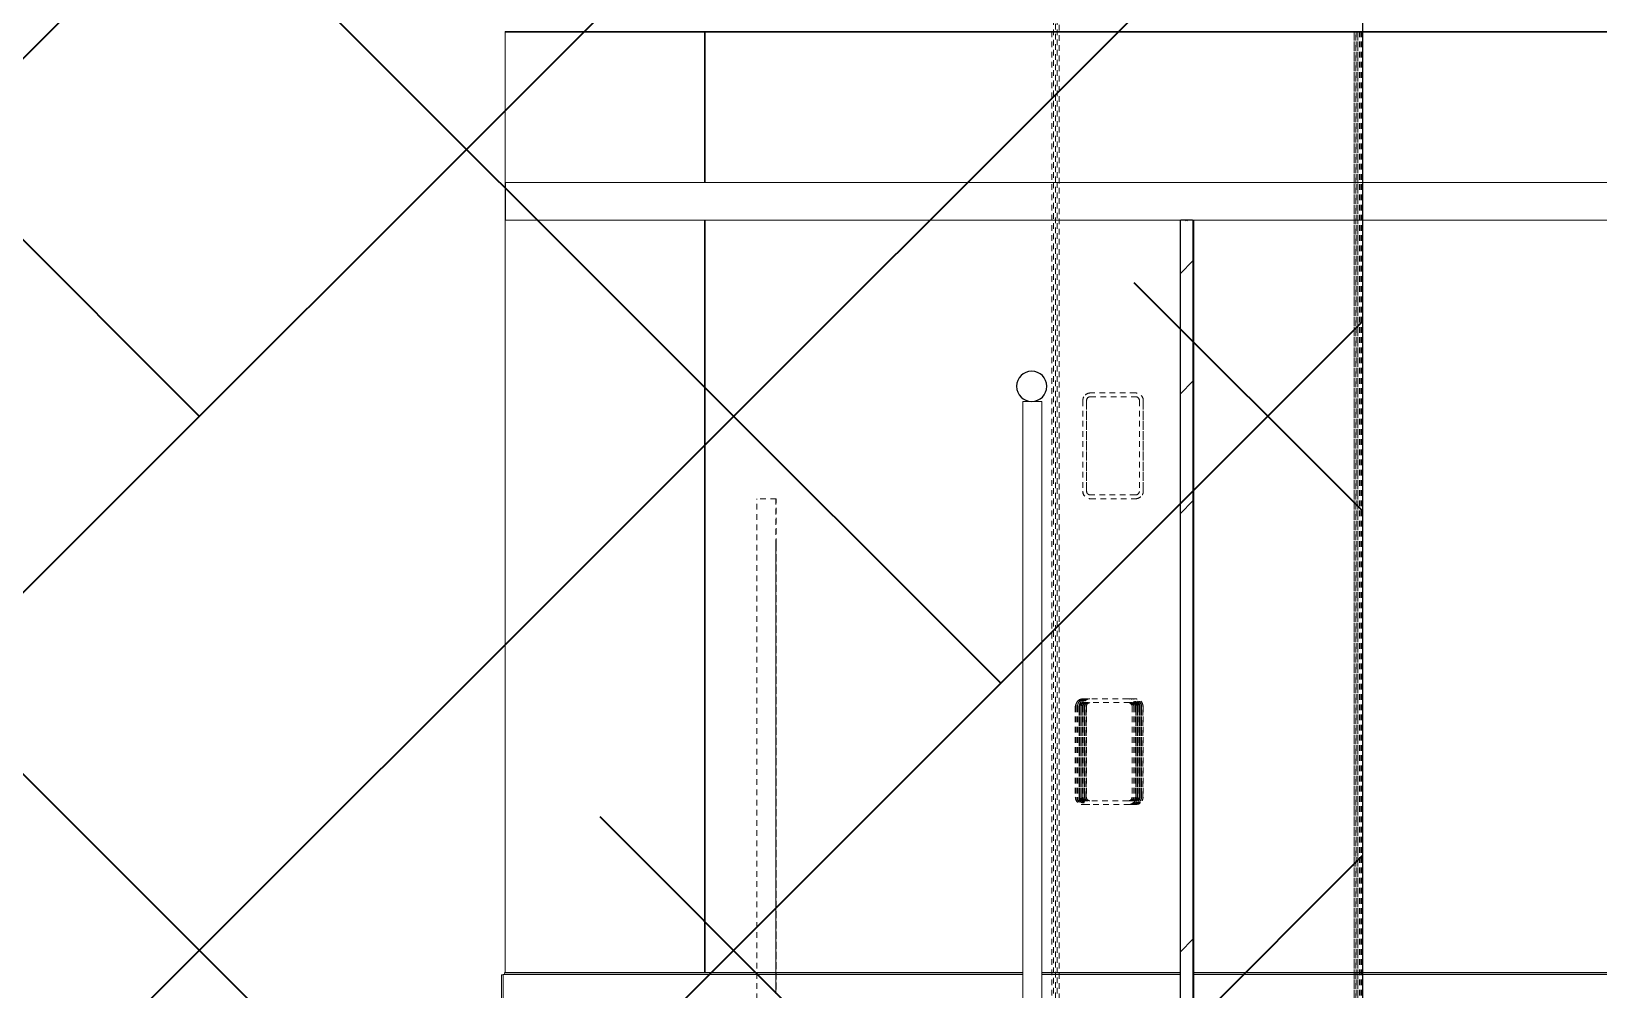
# Model space of a CAD drawing. Header units: millimetres. Extents: x 50357 to 985146, y 723188 to 1803594.
# Drawn here: x 881540 to 883615, y 745239 to 746508 of the extents above; entities that cross this region are included whole.
import ezdxf

# ---------------------------------------------------------------- set-up
doc = ezdxf.new("R2010")
doc.units = ezdxf.units.MM
doc.header["$LTSCALE"] = 3
doc.header["$MEASUREMENT"] = 0
doc.linetypes.add('Member Hidden', pattern=[4.5, 2.5, -2])
doc.layers.add('00-TITLEBOX', color=7, linetype='Continuous')
for name, color, linetype, lineweight, true_color in [('A-FLOR-HRAL', 7, 'Continuous', 13, 0x6e6e6e), ('A-WALL-HDLN', 7, 'Member Hidden', 13, 0x6e6e6e), ('S-BEAM', 7, 'Continuous', 13, 0x6e6e6e), ('S-BEAM-HDLN', 7, 'Member Hidden', 13, 0x6e6e6e)]:
    doc.layers.add(name, color=color, linetype=linetype, lineweight=lineweight, true_color=true_color)
doc.layers.add('Hatch (HOR not under LTC submission)', color=252, linetype='Continuous', lineweight=35)

# ---------------------------------------------------------------- blocks, each defined once
blk = doc.blocks.new('Railing - 25mm-5199937-SEC D_1')
at = {"layer": 'A-FLOR-HRAL'}
for p, q in [((-666279.8, 21000), (-666279.8, 21828.8)), ((-666268.1, 21828.8), (-666279.8, 21828.8)), ((-666254.8, 21828.8), (-666266.5, 21828.8)), ((-666254.8, 21828.8), (-666254.8, 21828.8)), ((-666254.8, 21000), (-666254.8, 21828.8))]:
    blk.add_line(p, q, dxfattribs=at)
blk = doc.blocks.new('Railing - Railing-3272098-SEC D_1')
at = {"layer": 'A-FLOR-HRAL'}
for p, q in [((-666266.5, 21868.8), (-666268.1, 21868.8)), ((-666268.1, 21828.8), (-666266.5, 21828.8))]:
    blk.add_line(p, q, dxfattribs=at)
at = {"layer": 'A-FLOR-HRAL', "lineweight": 25}
for start, end in [(0, 180), (180, 360)]:
    blk.add_arc((-666268.1, 21848.8), 20, start, end, dxfattribs=at)
blk.add_blockref('Railing - 25mm-5199937-SEC D_1', (0, 0))
blk = doc.blocks.new('Top Rail Type - Top Rail_Internal_-3272144-SEC D_1')
at = {"layer": 'A-FLOR-HRAL'}
for p, q in [((-666266.5, 21868.8), (-666268.1, 21868.8)), ((-666268.1, 21828.8), (-666266.5, 21828.8))]:
    blk.add_line(p, q, dxfattribs=at)
for start, end in [(0, 180), (180, 360)]:
    blk.add_arc((-666268.1, 21848.8), 20, start, end, dxfattribs=at)
blk = doc.blocks.new('Railing - Sabco_Joint-3422319-SEC D_1')
at = {"layer": 'A-FLOR-HRAL'}
for p, q in [((-666053.5, 22067.8), (-666054.5, 22068.8)), ((-666053.5, 20950), (-666053.5, 22067.8))]:
    blk.add_line(p, q, dxfattribs=at)
blk = doc.blocks.new('Railing - Sabco_Joint-V23-SEC D_1')
at = {"layer": 'A-FLOR-HRAL'}
for p, q in [((-666064.6, 22068.8), (-666070.7, 22068.8)), ((-666055.1, 22068.8), (-666061.4, 22068.8)), ((-666054.1, 20950), (-666054.1, 22067.8)), ((-666054.1, 20821.7), (-666054.1, 20850)), ((-666054.1, 20813.1), (-666054.1, 20817.6))]:
    blk.add_line(p, q, dxfattribs=at)
blk = doc.blocks.new('Railing - Railing-4296686-SEC D_1')
at = {"layer": 'A-FLOR-HRAL'}
h = blk.add_hatch(dxfattribs=at)
h.set_pattern_fill('FP_3', color=256, style=0, pattern_type=2)
h.set_pattern_definition([(45, (-609724, 13871), (-449.013, 449.013), []), (45, (-609565.26, 13871), (0, 898.0256), []), (45, (-609882.76, 13871), (0, 898.0256), [])])
h.paths.add_polyline_path([(-666048, 20813.7), (-666050.3, 20814), (-666053.2, 20811.1)], flags=0)
h.paths.add_polyline_path([(-666026.2, 20819.8), (-666031.8, 20818.3), (-666025.2, 20818.3)], flags=0)
h.paths.add_polyline_path([(-666044.6, 20819.8), (-666041.5, 20817.3), (-666039.1, 20818.3), (-666035, 20818.3), (-666026.2, 20819.8)], flags=0)
h.paths.add_polyline_path([(-666048.2, 20815.9), (-666048, 20813.7), (-666043.3, 20817.3), (-666044.6, 20819.8)], flags=0)
h.paths.add_polyline_path([(-666054.3, 22067.8), (-666055.3, 22068.8), (-666061.6, 22068.8)], flags=0)
h.paths.add_polyline_path([(-666078.2, 20813.7), (-666073, 20811.1), (-666075.9, 20814)], flags=0)
h.paths.add_polyline_path([(-666095.6, 20700), (-666093.6, 20702), (-666076.5, 20702), (-666076.5, 20700), (-666049.6, 20700), (-666049.6, 20702), (-666032.6, 20702), (-666030.6, 20700), (-666025.6, 20700), (-666025.6, 20807.5), (-666034.4, 20809.4), (-666035.9, 20808.4), (-666054.3, 20808.4), (-666054.3, 20817.6), (-666048.2, 20815.9), (-666044.6, 20820), (-666045.1, 20822.5), (-666052.9, 20822.7), (-666054.3, 20821.6), (-666054.3, 22067.8), (-666070.8, 22068.8), (-666071.8, 22067.8), (-666071.8, 20821.6), (-666073.3, 20822.7), (-666081, 20822.5), (-666082.8, 20817.3), (-666078.2, 20813.7), (-666078, 20815.9), (-666071.8, 20817.6), (-666071.8, 20808.4), (-666100.6, 20807.5), (-666100.6, 20700)], flags=0)
h.paths.add_polyline_path([(-666023.7, 20701), (-666023.7, 20817.3), (-666025.2, 20818.3), (-666025.2, 20701)], flags=0)
h.paths.add_polyline_path([(-666101, 20818.3), (-666094.4, 20818.3), (-666100, 20819.8)], flags=0)
h.paths.add_polyline_path([(-666102.5, 20701), (-666101, 20701), (-666101, 20818.3), (-666102.5, 20817.3), (-666102.5, 20768.7)], flags=0)
h.paths.add_polyline_path([(-666057, 20724.5), (-666069.1, 20724.5), (-666071.8, 20728.5), (-666069.1, 20727.5), (-666062.6, 20728.5), (-666057, 20727.5), (-666054.3, 20727.5)], flags=0)
h.paths.add_polyline_path([(-666085.6, 20757.5), (-666085.6, 20786), (-666086.8, 20792.4), (-666079.3, 20792.4), (-666079.3, 20778.3), (-666084.9, 20778.3), (-666084.9, 20764.3), (-666082.4, 20760.1), (-666082.4, 20757.5)], flags=0)
h.paths.add_polyline_path([(-666040.6, 20757.5), (-666043.7, 20757.5), (-666043.7, 20760.1), (-666041.3, 20764.3), (-666041.3, 20778.3), (-666046.8, 20778.3), (-666046.8, 20792.4), (-666039.2, 20792.4), (-666040.6, 20786), (-666040.6, 20768.7)], flags=0)
h.paths.add_polyline_path([(-666054.3, 20775.3), (-666054.3, 20792.4), (-666050.3, 20792.4), (-666050.3, 20778.3), (-666052.6, 20778.3)], flags=0)
h.paths.add_polyline_path([(-666071.8, 20775.3), (-666073.6, 20778.3), (-666075.8, 20778.3), (-666075.8, 20792.4), (-666071.8, 20792.4)], flags=0)
h.paths.add_polyline_path([(-666029.5, 20809.3), (-666029.5, 20811.5), (-666032.4, 20812.1), (-666033.2, 20810.1)], flags=0)
h.paths.add_polyline_path([(-666096.6, 20809.3), (-666092.9, 20810.1), (-666093.8, 20812.1), (-666096.6, 20811.5)], flags=0)
h.paths.add_polyline_path([(-666091.7, 20809.5), (-666090.5, 20809.8), (-666092.1, 20817.1), (-666093.4, 20817.5)], flags=0)
h.paths.add_polyline_path([(-666034.4, 20809.5), (-666032.7, 20817.5), (-666034.1, 20817.1), (-666035.6, 20809.8)], flags=0)
h.paths.add_polyline_path([(-666081.3, 20812.5), (-666080.6, 20813.2), (-666084.7, 20817.3), (-666081.4, 20819.8), (-666100, 20819.8), (-666087.1, 20818.3)], flags=0)
at = {"layer": 'A-FLOR-HRAL', "lineweight": 25}
for p, q in [((-666070.8, 22068.8), (-666071.8, 22067.8)), ((-666071.8, 22067.8), (-666071.8, 20821.7)), ((-666064.6, 22068.8), (-666070.8, 22068.8)), ((-666061.6, 22068.8), (-666064.6, 22068.8)), ((-666055.3, 22068.8), (-666061.6, 22068.8)), ((-666054.3, 22067.8), (-666055.3, 22068.8)), ((-666054.3, 20821.6), (-666054.3, 22067.8)), ((-666102.5, 20817.3), (-666102.5, 20701)), ((-666101, 20701), (-666101, 20818.3)), ((-666101, 20818.3), (-666094.4, 20818.3)), ((-666097.3, 20808.2), (-666100.6, 20807.5)), ((-666100.6, 20807.5), (-666100.6, 20700)), ((-666081.4, 20819.8), (-666100, 20819.8)), ((-666096.6, 20811.5), (-666097.5, 20810.1)), ((-666097.5, 20810.1), (-666096.6, 20809.3)), ((-666096.6, 20809.3), (-666097.3, 20808.2)), ((-666093.8, 20812.1), (-666096.6, 20811.5)), ((-666092.3, 20811.2), (-666093.8, 20812.1)), ((-666093.4, 20817.5), (-666092.1, 20811.5)), ((-666092.9, 20810.1), (-666092.3, 20811.2)), ((-666091.8, 20809.4), (-666092.9, 20810.1)), ((-666090.5, 20809.8), (-666092.1, 20817.1)), ((-666092.1, 20811.2), (-666091.7, 20809.5)), ((-666090.6, 20809.5), (-666091.8, 20809.4)), ((-666091.7, 20809.5), (-666090.5, 20809.8)), ((-666091.1, 20818.3), (-666087.1, 20818.3)), ((-666090.3, 20808.3), (-666090.6, 20809.5)), ((-666071.8, 20808.4), (-666090.2, 20808.4)), ((-666087.1, 20818.3), (-666081.3, 20812.5)), ((-666080.6, 20813.2), (-666084.7, 20817.3)), ((-666084.7, 20817.3), (-666082.8, 20817.3)), ((-666083.4, 20820), (-666081.5, 20820)), ((-666081.5, 20820), (-666081.5, 20819.8)), ((-666081.3, 20812.5), (-666080.6, 20813.2)), ((-666073.3, 20822.7), (-666081, 20822.5)), ((-666078, 20815.9), (-666071.8, 20817.6)), ((-666072.8, 20814.6), (-666073.2, 20813)), ((-666072.1, 20811.6), (-666071.8, 20814.4)), ((-666071.8, 20817.6), (-666071.8, 20814.4)), ((-666071.8, 20814.4), (-666071.8, 20808.4)), ((-666054.3, 20814.4), (-666054.3, 20817.6)), ((-666054.3, 20817.6), (-666048.2, 20815.9)), ((-666054.3, 20808.4), (-666054.3, 20814.4)), ((-666054.3, 20814.4), (-666054, 20811.6)), ((-666035.9, 20808.4), (-666054.3, 20808.4)), ((-666052.9, 20813), (-666053.4, 20814.6)), ((-666045.1, 20822.5), (-666052.9, 20822.7)), ((-666041.5, 20817.3), (-666045.6, 20813.2)), ((-666045.6, 20813.2), (-666044.8, 20812.5)), ((-666044.8, 20812.5), (-666039.1, 20818.3)), ((-666026.2, 20819.8), (-666044.7, 20819.8)), ((-666044.6, 20819.8), (-666044.6, 20820)), ((-666044.6, 20820), (-666042.8, 20820)), ((-666043.3, 20817.3), (-666041.5, 20817.3)), ((-666039.1, 20818.3), (-666035, 20818.3)), ((-666035.6, 20809.5), (-666035.8, 20808.4)), ((-666034.1, 20817.1), (-666035.6, 20809.8)), ((-666035.6, 20809.8), (-666034.4, 20809.5)), ((-666034.4, 20809.4), (-666035.6, 20809.5)), ((-666034.4, 20809.5), (-666032.7, 20817.5)), ((-666033.2, 20810.1), (-666034.4, 20809.4)), ((-666032.4, 20812.1), (-666033.8, 20811.2)), ((-666033.8, 20811.2), (-666033.2, 20810.1)), ((-666029.5, 20811.5), (-666032.4, 20812.1)), ((-666031.8, 20818.3), (-666025.2, 20818.3)), ((-666028.6, 20810.1), (-666029.5, 20811.5)), ((-666029.5, 20809.3), (-666028.6, 20810.1)), ((-666028.8, 20808.2), (-666029.5, 20809.3)), ((-666025.6, 20807.5), (-666028.8, 20808.2)), ((-666025.6, 20700), (-666025.6, 20807.5)), ((-666025.2, 20818.3), (-666025.2, 20701)), ((-666023.7, 20701), (-666023.7, 20817.3)), ((-666085.6, 20786), (-666086.9, 20792.3)), ((-666086.8, 20792.4), (-666079.3, 20792.4)), ((-666085.6, 20757.5), (-666085.6, 20786)), ((-666079.3, 20792.4), (-666079.3, 20778.3)), ((-666075.8, 20792.4), (-666071.8, 20792.4)), ((-666075.8, 20778.3), (-666075.8, 20792.4)), ((-666071.8, 20792.4), (-666071.8, 20775.3)), ((-666054.3, 20792.4), (-666050.3, 20792.4)), ((-666054.3, 20775.3), (-666054.3, 20792.4)), ((-666050.3, 20792.4), (-666050.3, 20778.3)), ((-666046.8, 20778.3), (-666046.8, 20792.4)), ((-666046.8, 20792.4), (-666039.3, 20792.4)), ((-666039.2, 20792.4), (-666040.6, 20786)), ((-666040.6, 20786), (-666040.6, 20757.5)), ((-666079.3, 20778.3), (-666084.9, 20778.3)), ((-666084.9, 20778.3), (-666084.9, 20764.3)), ((-666084.9, 20764.3), (-666082.4, 20760.1)), ((-666073.6, 20778.3), (-666075.8, 20778.3)), ((-666071.8, 20775.3), (-666073.6, 20778.3)), ((-666052.6, 20778.3), (-666054.3, 20775.3)), ((-666050.3, 20778.3), (-666052.6, 20778.3)), ((-666041.3, 20778.3), (-666046.8, 20778.3)), ((-666043.7, 20760.1), (-666041.3, 20764.3)), ((-666041.3, 20764.3), (-666041.3, 20778.3)), ((-666082.4, 20757.5), (-666085.6, 20757.5)), ((-666082.4, 20760.1), (-666082.4, 20757.5)), ((-666043.7, 20757.5), (-666043.7, 20760.1)), ((-666040.6, 20757.5), (-666043.7, 20757.5)), ((-666071.8, 20727.5), (-666071.8, 20728.5)), ((-666071.8, 20728.5), (-666070.8, 20727.5)), ((-666070.8, 20727.5), (-666071.8, 20727.5)), ((-666069.1, 20724.5), (-666069.1, 20727.5)), ((-666069.1, 20727.5), (-666064.6, 20727.5)), ((-666057, 20724.5), (-666069.1, 20724.5)), ((-666064.6, 20727.5), (-666063.6, 20728.5)), ((-666063.6, 20728.5), (-666062.6, 20728.5)), ((-666062.6, 20728.5), (-666061.6, 20727.5)), ((-666061.6, 20727.5), (-666057, 20727.5)), ((-666057, 20727.5), (-666057, 20724.5)), ((-666055.3, 20727.5), (-666054.3, 20728.5)), ((-666054.3, 20727.5), (-666055.3, 20727.5)), ((-666054.3, 20728.5), (-666054.3, 20727.5)), ((-666095.6, 20700), (-666093.6, 20702)), ((-666093.6, 20702), (-666076.5, 20702)), ((-666076.5, 20702), (-666076.5, 20700)), ((-666049.6, 20700), (-666049.6, 20702)), ((-666049.6, 20702), (-666032.6, 20702)), ((-666032.6, 20702), (-666030.6, 20700)), ((-666102.5, 20701), (-666101, 20701)), ((-666100.6, 20700), (-666095.6, 20700)), ((-666076.5, 20700), (-666049.6, 20700)), ((-666030.6, 20700), (-666025.6, 20700)), ((-666025.2, 20701), (-666023.7, 20701))]:
    blk.add_line(p, q, dxfattribs=at)
at = {"layer": 'A-FLOR-HRAL'}
for p, q in [((-666063.6, 22067.8), (-666064.6, 22068.8)), ((-666061.6, 22068.8), (-666062.6, 22067.8)), ((-666090.3, 20808.3), (-666086.9, 20792.3)), ((-666081.4, 20819.8), (-666081.4, 20817.3)), ((-666070.7, 20822.8), (-666073, 20822.8)), ((-666072.8, 20811), (-666070.5, 20811)), ((-666070, 20814.9), (-666072.3, 20814.9)), ((-666071.8, 20821.7), (-666071.8, 20817.6)), ((-666071.8, 20792.4), (-666071.8, 20808.4)), ((-666054.3, 20808.4), (-666054.3, 20792.4)), ((-666051.5, 20814.9), (-666053.8, 20814.9)), ((-666053.3, 20811), (-666051, 20811)), ((-666050.8, 20822.8), (-666053.1, 20822.8)), ((-666044.7, 20817.3), (-666044.7, 20819.8)), ((-666039.2, 20792.3), (-666035.8, 20808.3)), ((-666023.8, 20819.8), (-666026.2, 20819.8)), ((-666071.8, 20728.5), (-666071.8, 20775.3)), ((-666054.3, 20775.3), (-666054.3, 20728.5)), ((-666085.6, 20757.5), (-666085.6, 20742.5)), ((-666040.6, 20742.5), (-666040.6, 20757.5)), ((-666063.1, 20720), (-666060.7, 20720))]:
    blk.add_line(p, q, dxfattribs=at)
at = {"layer": 'A-FLOR-HRAL', "lineweight": 25}
for centre, radius, start, end in [((-666100, 20817.3), 2.5, 90, 180), ((-666094.4, 20817.3), 1, 12, 90), ((-666091.1, 20817.3), 1, 90, 192), ((-666080.6, 20819.7), 2.78, 98.7675, 174.4524), ((-666060.4, 20841.6), 33, 227.4067, 247.7362), ((-666072, 20820.3), 7.46, 216.7499, 260.4283), ((-666073, 20821.6), 1.19, 0, 102.6852), ((-666072.8, 20811.8), 0.713, 257.2164, 347.4902), ((-666072.3, 20814.4), 0.497, 357.8458, 153.1379), ((-666053.1, 20821.6), 1.19, 77.3148, 180), ((-666053.8, 20814.4), 0.497, 26.8621, 182.1542), ((-666053.3, 20811.8), 0.713, 192.5098, 282.7836), ((-666065.7, 20841.6), 33, 292.2638, 312.5933), ((-666054.1, 20820.3), 7.46, 279.5717, 323.2501), ((-666045.6, 20819.7), 2.78, 5.5476, 81.2325), ((-666035, 20817.3), 1, 348, 90), ((-666031.8, 20817.3), 1, 90, 168), ((-666026.2, 20817.3), 2.5, 0, 90)]:
    blk.add_arc(centre, radius, start, end, dxfattribs=at)
for name in ['Railing - Sabco_Joint-V23-SEC D_1', 'Railing - Sabco_Joint-3422319-SEC D_1']:
    blk.add_blockref(name, (0, 0))
blk = doc.blocks.new('Rectangular Hollow Sections - RHS140x80x5-4754496-SEC D_1')
at = {"layer": 'S-BEAM-HDLN'}
for p, q in [((-666200.3, 21430), (-666140.3, 21430)), ((-666140.3, 21435), (-666140.3, 21435)), ((-666205.3, 21425), (-666205.3, 21305)), ((-666205.3, 21305), (-666205.3, 21425)), ((-666135.3, 21425), (-666135.3, 21305)), ((-666130.3, 21425), (-666130.3, 21305)), ((-666140.3, 21300), (-666200.3, 21300)), ((-666140.3, 21295), (-666140.3, 21295))]:
    blk.add_line(p, q, dxfattribs=at)
for centre, major_axis, start_param, end_param in [((-666200.3, 21425), (0, 5), 0, 1.570796), ((-666200.3, 21425), (0, 5), 1.047198, 1.570796), ((-666140.3, 21425), (0, 5), 4.712389, 6.283185), ((-666140.3, 21425), (0, 10), 4.712389, 5.220159), ((-666200.3, 21305), (0, 5), 1.570796, 2.094395), ((-666200.3, 21305), (0, 5), 1.570796, 3.141593), ((-666140.3, 21305), (0, 5), 3.141593, 4.712389), ((-666140.3, 21305), (0, 10), 4.18879, 4.712389)]:
    blk.add_ellipse(centre, major_axis=major_axis, ratio=1, start_param=start_param, end_param=end_param, dxfattribs=at)
blk = doc.blocks.new('Rectangular Hollow Sections - RHS140x80x5-V142-SEC D_1')
at = {"layer": 'S-BEAM-HDLN'}
for p, q in [((-666139.8, 21435), (-666139.9, 21435)), ((-666209.9, 21425), (-666209.9, 21305)), ((-666204.9, 21305), (-666204.9, 21425)), ((-666204.8, 21425), (-666204.8, 21305)), ((-666134.9, 21425), (-666134.9, 21305)), ((-666129.9, 21305), (-666129.9, 21425)), ((-666129.8, 21425), (-666129.8, 21305)), ((-666139.9, 21295), (-666139.8, 21295))]:
    blk.add_line(p, q, dxfattribs=at)
for centre, major_axis, start_param, end_param in [((-666199.9, 21425), (0, 10), 0.261799, 1.570796), ((-666199.9, 21425), (0, 5), 0.075794, 1.570796), ((-666199.8, 21425), (0, 5), 1.047198, 1.570796), ((-666139.9, 21425), (0, 5), 4.712389, 6.106459), ((-666139.9, 21425), (0, 10), 4.712389, 6.058043), ((-666139.8, 21425), (0, 10), 4.712389, 5.220159), ((-666199.9, 21305), (0, 10), 1.570796, 2.879793), ((-666199.9, 21305), (0, 5), 1.570796, 2.879793), ((-666199.8, 21305), (0, 5), 1.570796, 2.094395), ((-666139.9, 21305), (0, 5), 3.318319, 4.712389), ((-666139.9, 21305), (0, 10), 3.366734, 4.712389), ((-666139.8, 21305), (0, 10), 4.18879, 4.712389)]:
    blk.add_ellipse(centre, major_axis=major_axis, ratio=1, start_param=start_param, end_param=end_param, dxfattribs=at)
blk = doc.blocks.new('Rectangular Hollow Sections - RHS140x80x5-V143-SEC D_1')
at = {"layer": 'S-BEAM-HDLN'}
for p, q in [((-666139.5, 21430), (-666138, 21430)), ((-666137.9, 21435), (-666138, 21435)), ((-666203, 21305), (-666203, 21425)), ((-666202.9, 21425), (-666202.9, 21305)), ((-666133, 21425), (-666133, 21305)), ((-666127.9, 21425), (-666127.9, 21305)), ((-666138, 21300), (-666139.5, 21300)), ((-666138, 21295), (-666137.9, 21295))]:
    blk.add_line(p, q, dxfattribs=at)
for centre, major_axis, start_param, end_param in [((-666198, 21425), (0, 5), 0.076232, 1.570796), ((-666197.9, 21425), (0, 5), 1.047198, 1.570796), ((-666138, 21425), (0, 5), 4.712389, 6.283185), ((-666137.9, 21425), (0, 10), 4.712389, 5.220159), ((-666198, 21305), (0, 5), 1.570796, 3.065361), ((-666197.9, 21305), (0, 5), 1.570796, 2.094395), ((-666138, 21305), (0, 5), 3.141593, 4.712389), ((-666137.9, 21305), (0, 10), 4.18879, 4.712389)]:
    blk.add_ellipse(centre, major_axis=major_axis, ratio=1, start_param=start_param, end_param=end_param, dxfattribs=at)
blk = doc.blocks.new('Rectangular Hollow Sections - RHS140x80x5-V144-SEC D_1')
at = {"layer": 'S-BEAM-HDLN'}
for p, q in [((-666137.5, 21435), (-666137.6, 21435)), ((-666137.6, 21430), (-666137.5, 21430)), ((-666137.5, 21435), (-666137.5, 21435)), ((-666207.5, 21425), (-666207.5, 21305)), ((-666202.5, 21305), (-666202.5, 21425)), ((-666202.5, 21425), (-666202.5, 21305)), ((-666132.5, 21425), (-666132.5, 21305)), ((-666127.5, 21305), (-666127.5, 21425)), ((-666127.5, 21425), (-666127.5, 21305)), ((-666137.5, 21295), (-666137.5, 21295))]:
    blk.add_line(p, q, dxfattribs=at)
for centre, major_axis, start_param, end_param in [((-666197.5, 21425), (0, 10), 0.261799, 1.570796), ((-666197.5, 21425), (0, 5), 0.076232, 1.570796), ((-666197.5, 21425), (0, 5), 1.047198, 1.570796), ((-666137.5, 21425), (0, 5), 4.712389, 6.283185), ((-666137.5, 21425), (0, 10), 4.712389, 6.058043), ((-666137.5, 21425), (0, 10), 4.712389, 5.220159), ((-666197.5, 21305), (0, 10), 1.570796, 2.879793), ((-666197.5, 21305), (0, 5), 1.570796, 2.879793), ((-666197.5, 21305), (0, 5), 1.570796, 2.094395), ((-666137.5, 21305), (0, 5), 3.318319, 4.712389), ((-666137.5, 21305), (0, 10), 3.366734, 4.712389), ((-666137.5, 21305), (0, 10), 4.18879, 4.712389)]:
    blk.add_ellipse(centre, major_axis=major_axis, ratio=1, start_param=start_param, end_param=end_param, dxfattribs=at)
blk = doc.blocks.new('Rectangular Hollow Sections - RHS140x80x5-V145-SEC D_1')
at = {"layer": 'S-BEAM-HDLN'}
for p, q in [((-666137.2, 21430), (-666135.5, 21430)), ((-666135.5, 21435), (-666135.5, 21435)), ((-666200.5, 21425), (-666200.5, 21305)), ((-666200.5, 21305), (-666200.5, 21425)), ((-666130.5, 21425), (-666130.5, 21305)), ((-666125.5, 21425), (-666125.5, 21305)), ((-666135.5, 21300), (-666137.1, 21300)), ((-666135.5, 21295), (-666135.5, 21295))]:
    blk.add_line(p, q, dxfattribs=at)
for centre, major_axis, start_param, end_param in [((-666195.5, 21425), (0, 5), 0.076232, 1.570796), ((-666195.5, 21425), (0, 5), 1.047198, 1.570796), ((-666135.5, 21425), (0, 5), 4.712389, 6.283185), ((-666135.5, 21425), (0, 10), 4.712389, 5.220159), ((-666195.5, 21305), (0, 5), 1.570796, 2.094395), ((-666195.5, 21305), (0, 5), 1.570796, 3.065361), ((-666135.5, 21305), (0, 5), 3.141593, 4.712389), ((-666135.5, 21305), (0, 10), 4.18879, 4.712389)]:
    blk.add_ellipse(centre, major_axis=major_axis, ratio=1, start_param=start_param, end_param=end_param, dxfattribs=at)
blk = doc.blocks.new('Rectangular Hollow Sections - RHS140x80x5-V146-SEC D_1')
at = {"layer": 'S-BEAM-HDLN'}
for p, q in [((-666205.2, 21425), (-666205.2, 21305)), ((-666200.2, 21305), (-666200.2, 21425)), ((-666200.1, 21425), (-666200.1, 21305)), ((-666130.2, 21425), (-666130.2, 21305)), ((-666125.2, 21305), (-666125.2, 21425)), ((-666125.1, 21425), (-666125.1, 21305))]:
    blk.add_line(p, q, dxfattribs=at)
for centre, major_axis, start_param, end_param in [((-666195.2, 21425), (0, 10), 0.261799, 1.373767), ((-666195.2, 21425), (0, 5), 0.261799, 1.570796), ((-666195.1, 21425), (0, 5), 1.047198, 1.570796), ((-666135.2, 21425), (0, 5), 5.113309, 6.08492), ((-666135.2, 21425), (0, 10), 4.712389, 6.046235), ((-666135.1, 21425), (0, 10), 4.712389, 5.220159), ((-666195.2, 21425), (0, 10), 1.433018, 1.570796), ((-666135.2, 21425), (0, 5), 4.712389, 4.991763), ((-666195.2, 21305), (0, 10), 1.570796, 1.708575), ((-666195.2, 21305), (0, 10), 1.767826, 2.879793), ((-666195.2, 21305), (0, 5), 1.570796, 2.879793), ((-666195.1, 21305), (0, 5), 1.570796, 2.094395), ((-666135.2, 21305), (0, 5), 3.341935, 4.311469), ((-666135.2, 21305), (0, 10), 3.378543, 4.712389), ((-666135.2, 21305), (0, 5), 4.433014, 4.712389), ((-666135.1, 21305), (0, 10), 4.18879, 4.712389)]:
    blk.add_ellipse(centre, major_axis=major_axis, ratio=1, start_param=start_param, end_param=end_param, dxfattribs=at)
blk = doc.blocks.new('Rectangular Hollow Sections - RHS140x80x5-V147-SEC D_1')
at = {"layer": 'S-BEAM-HDLN'}
for p, q in [((-666134.8, 21430), (-666133.2, 21430)), ((-666133.1, 21435), (-666133.2, 21435)), ((-666198.2, 21305), (-666198.2, 21425)), ((-666198.1, 21425), (-666198.1, 21305)), ((-666128.2, 21425), (-666128.2, 21305)), ((-666123.1, 21425), (-666123.1, 21305)), ((-666133.2, 21300), (-666134.8, 21300)), ((-666133.2, 21295), (-666133.1, 21295))]:
    blk.add_line(p, q, dxfattribs=at)
for centre, major_axis, start_param, end_param in [((-666193.2, 21425), (0, 5), 0.076232, 1.570796), ((-666193.1, 21425), (0, 5), 1.047198, 1.570796), ((-666133.2, 21425), (0, 5), 4.712389, 6.283185), ((-666133.1, 21425), (0, 10), 4.712389, 5.220159), ((-666193.2, 21305), (0, 5), 1.570796, 3.065361), ((-666193.1, 21305), (0, 5), 1.570796, 2.094395), ((-666133.2, 21305), (0, 5), 3.141593, 4.712389), ((-666133.1, 21305), (0, 10), 4.18879, 4.712389)]:
    blk.add_ellipse(centre, major_axis=major_axis, ratio=1, start_param=start_param, end_param=end_param, dxfattribs=at)
blk = doc.blocks.new('Rectangular Hollow Sections - RHS140x80x5-V148-SEC D_1')
at = {"layer": 'S-BEAM-HDLN'}
for p, q in [((-666200.5, 21830), (-666200.5, 21710)), ((-666195.5, 21710), (-666195.5, 21830)), ((-666195.4, 21830), (-666195.4, 21710)), ((-666130.5, 21840), (-666190.5, 21840)), ((-666190.5, 21835), (-666130.5, 21835)), ((-666130.4, 21840), (-666130.5, 21840)), ((-666125.5, 21830), (-666125.5, 21710)), ((-666120.5, 21710), (-666120.5, 21830)), ((-666120.4, 21830), (-666120.4, 21710)), ((-666130.5, 21705), (-666190.5, 21705)), ((-666190.5, 21700), (-666130.5, 21700)), ((-666130.5, 21700), (-666130.4, 21700))]:
    blk.add_line(p, q, dxfattribs=at)
for centre, major_axis, start_param, end_param in [((-666190.5, 21830), (0, 10), 0, 1.570796), ((-666190.5, 21830), (0, 5), 0, 1.570796), ((-666190.4, 21830), (0, 5), 1.047198, 1.570796), ((-666130.5, 21830), (0, 10), 4.712389, 6.283185), ((-666130.5, 21830), (0, 5), 4.712389, 6.283185), ((-666130.4, 21830), (0, 10), 4.712389, 5.235988), ((-666190.5, 21710), (0, 10), 1.570796, 3.141593), ((-666190.5, 21710), (0, 5), 1.570796, 3.141593), ((-666190.4, 21710), (0, 5), 1.570796, 2.094395), ((-666130.5, 21710), (0, 10), 3.141593, 4.712389), ((-666130.5, 21710), (0, 5), 3.141593, 4.712389), ((-666130.4, 21710), (0, 10), 4.18879, 4.712389)]:
    blk.add_ellipse(centre, major_axis=major_axis, ratio=1, start_param=start_param, end_param=end_param, dxfattribs=at)
blk = doc.blocks.new('Railing - Sabco_Joint-42683-SEC D_1')
at = {"layer": 'A-FLOR-HRAL', "lineweight": 9}
for p, q in [((-666700.9, 22318.8), (-666701, 22317.8)), ((-666701, 22317.8), (-666701, 22118.8)), ((-666700, 22317.8), (-666701, 22317.8)), ((-666700, 22317.8), (-666699.9, 22318.8)), ((-666700, 22118.8), (-666700, 22317.8)), ((-666701, 22068.8), (-666701, 21072.3)), ((-666700, 21072.3), (-666700, 22068.8))]:
    blk.add_line(p, q, dxfattribs=at)
blk = doc.blocks.new('Railing - End-Caps_0070CER10-01A-42682-SEC D_1')
at = {"layer": 'A-FLOR-HRAL', "lineweight": 9}
for p, q in [((-666969.7, 21067.3), (-666969.7, 20967.6)), ((-666969.5, 21069.8), (-666967.5, 21069.8)), ((-666967.7, 20967.6), (-666967.7, 21067.3))]:
    blk.add_line(p, q, dxfattribs=at)
for centre in [(-666969.5, 21067.3), (-666967.5, 21067.3)]:
    blk.add_ellipse(centre, major_axis=(0, 2.5), ratio=0.087236, start_param=0, end_param=1.570796, dxfattribs=at)
blk = doc.blocks.new('link bridge')
at = {"layer": 'A-FLOR-HRAL', "lineweight": 9}
for p, q in [((0, 0), (0.1, 1)), ((0, -1245), (0, 0)), ((0, 0), (1774.5, 0)), ((0.1, 1), (1774.5, 1)), ((0.6, 1), (1774.5, 1)), ((0.6, -249), (0.6, -199)), ((1774.5, -199), (0.6, -199)), ((0.6, -249), (894.4, -249)), ((910.5, -249), (1774.5, -249)), ((685.2, -1247.9), (-2.5, -1247.9)), ((-1, -1247.7), (685.2, -1247.7)), ((-0.8, -1245.3), (-0.1, -1245)), ((-0.8, -1245.3), (685.2, -1245.3)), ((685.2, -1245), (-0.1, -1245)), ((893.2, -1245), (710.2, -1245)), ((710.2, -1245.3), (893.2, -1245.3)), ((710.2, -1247.7), (893.2, -1247.7)), ((893.2, -1247.9), (710.2, -1247.9)), ((1774.5, -1245), (911.5, -1245)), ((911.5, -1245.3), (1774.5, -1245.3)), ((911.5, -1247.7), (1774.5, -1247.7)), ((1774.5, -1247.9), (911.5, -1247.9))]:
    blk.add_line(p, q, dxfattribs=at)
for centre, major_axis, start_param, end_param in [((-2.5, -1250.4), (0, 2.5), 0, 0.261799), ((-0.8, -1248), (0, 2.78), 0.153021, 1.473973), ((-0.1, -1246.2), (0, 1.19), 0, 0.221399)]:
    blk.add_ellipse(centre, major_axis=major_axis, ratio=0.087236, start_param=start_param, end_param=end_param, dxfattribs=at)
for name in ['Railing - Sabco_Joint-42683-SEC D_1', 'Railing - End-Caps_0070CER10-01A-42682-SEC D_1']:
    blk.add_blockref(name, (666965, -22317.8))

msp = doc.modelspace()

# ---------------------------------------------------------------- hatches: boundary and pattern name
at = {"layer": 'Hatch (HOR not under LTC submission)'}
h = msp.add_hatch(dxfattribs=at)
h.set_pattern_fill('ANSI38', color=256, scale=4000)
h.paths.add_polyline_path([(883302.7731, 754573.5724), (867748.3436, 754573.5724), (867748.3436, 741228.5978), (870806.1362, 741227.6876), (883302.7731, 741227.6882)])

# ---------------------------------------------------------------- linework, layer by layer
at = {"layer": '00-TITLEBOX'}
msp.add_lwpolyline([(883302.7731, 754573.5724), (867748.3436, 754573.5724), (867748.3436, 741228.5978), (870806.1362, 741227.6876), (883302.7731, 741227.6882)], close=True, dxfattribs=at)
at = {"layer": 'A-WALL-HDLN'}
for p, q in [((882931.9915, 746018.9831), (882931.9915, 745898.9831)), ((883011.9915, 745898.9831), (883011.9915, 746018.9831)), ((882500.5581, 744888.9831), (882500.5581, 745888.9831)), ((882526.0912, 745888.9831), (882500.5581, 745888.9831)), ((882525.5581, 745888.9831), (882525.5581, 744888.9831)), ((882526.0912, 745829.0108), (882526.0912, 745888.9831)), ((882525.5914, 745828.9831), (882525.8579, 745828.9831)), ((882525.8579, 745828.9831), (882525.8579, 745238.9831)), ((882525.9179, 745238.9831), (882525.9179, 745828.9831)), ((882525.9179, 745828.9831), (882526.0512, 745828.9831)), ((882526.0512, 745828.9831), (882526.0512, 745238.9831)), ((882992.0585, 745623.9831), (882932.0531, 745623.9831)), ((882994.431, 745623.9831), (882992.9263, 745623.9831)), ((882996.8488, 745623.9831), (882995.2988, 745623.9831)), ((882999.2213, 745623.9831), (882997.626, 745623.9831)), ((883001.5938, 745623.9831), (882999.9985, 745623.9831)), ((882922.0531, 745613.9831), (882922.0531, 745493.9831)), ((882922.5468, 745613.9831), (882922.5468, 745493.9831)), ((882924.4256, 745613.9831), (882924.4256, 745493.9831)), ((882924.9193, 745613.9831), (882924.9193, 745493.9831)), ((882926.8435, 745613.9831), (882926.8435, 745493.9831)), ((882927.2465, 745613.9831), (882927.2465, 745493.9831)), ((882929.216, 745613.9831), (882929.216, 745493.9831)), ((882929.619, 745613.9831), (882929.619, 745493.9831)), ((882931.5885, 745613.9831), (882931.5885, 745493.9831)), ((883002.0531, 745493.9831), (883002.0531, 745613.9831)), ((883002.5468, 745493.9831), (883002.5468, 745613.9831)), ((883004.4256, 745493.9831), (883004.4256, 745613.9831)), ((883004.9193, 745493.9831), (883004.9193, 745613.9831)), ((883006.8435, 745493.9831), (883006.8435, 745613.9831)), ((883007.2465, 745493.9831), (883007.2465, 745613.9831)), ((883009.216, 745493.9831), (883009.216, 745613.9831)), ((883009.619, 745493.9831), (883009.619, 745613.9831)), ((883011.5885, 745493.9831), (883011.5885, 745613.9831)), ((882932.0531, 745483.9831), (882992.0585, 745483.9831)), ((882992.9263, 745483.9831), (882994.431, 745483.9831)), ((882995.2988, 745483.9831), (882996.8488, 745483.9831)), ((882997.626, 745483.9831), (882999.2213, 745483.9831)), ((882999.9985, 745483.9831), (883001.5938, 745483.9831)), ((882525.8579, 745238.9831), (882525.5914, 745238.9831)), ((882526.0512, 745238.9831), (882525.9179, 745238.9831))]:
    msp.add_line(p, q, dxfattribs=at)
for centre, start_param, end_param in [((882941.9915, 746018.9831), 1.047197551, 1.570796327), ((883001.9915, 746018.9831), 4.71238898, 5.235987756), ((882941.9915, 745898.9831), 1.570796327, 2.094395102), ((883001.9915, 745898.9831), 4.188790205, 4.71238898), ((882932.0531, 745613.9831), 0, 1.570796327), ((882934.4256, 745613.9831), 0.038115971, 1.570796327), ((882936.8435, 745613.9831), 0.038115971, 1.570796327), ((882939.216, 745613.9831), 0.038115971, 1.570796327), ((882941.5885, 745613.9831), 0.038115971, 1.570796327), ((882992.0531, 745613.9831), 4.71238898, 6.283185307), ((882994.4256, 745613.9831), 4.71238898, 6.283185307), ((882996.8435, 745613.9831), 4.71238898, 6.283185307), ((882999.216, 745613.9831), 4.71238898, 6.283185307), ((883001.5885, 745613.9831), 4.71238898, 6.283185307), ((882932.5468, 745613.9831), 1.047197551, 1.570796327), ((882934.9193, 745613.9831), 1.047197551, 1.570796327), ((882937.2465, 745613.9831), 1.4124082, 1.570796327), ((882937.2465, 745613.9831), 1.047197551, 1.353157122), ((882939.619, 745613.9831), 1.4124082, 1.570796327), ((882939.619, 745613.9831), 1.047197551, 1.353157122), ((882992.5468, 745613.9831), 4.71238898, 5.235987756), ((882994.9193, 745613.9831), 4.71238898, 5.235987756), ((882997.2465, 745613.9831), 4.71238898, 5.235987756), ((882999.619, 745613.9831), 4.71238898, 5.235987756), ((882932.0531, 745493.9831), 1.570796327, 3.141592654), ((882932.5468, 745493.9831), 1.570796327, 2.094395102), ((882934.4256, 745493.9831), 1.570796327, 3.103476683), ((882934.9193, 745493.9831), 1.570796327, 2.094395102), ((882936.8435, 745493.9831), 1.570796327, 3.103476683), ((882937.2465, 745493.9831), 1.570796327, 1.729184453), ((882937.2465, 745493.9831), 1.788435532, 2.094395102), ((882939.216, 745493.9831), 1.570796327, 3.103476683), ((882939.619, 745493.9831), 1.570796327, 1.729184453), ((882939.619, 745493.9831), 1.788435532, 2.094395102), ((882941.5885, 745493.9831), 1.570796327, 3.103476683), ((882992.0531, 745493.9831), 3.141592654, 4.71238898), ((882994.4256, 745493.9831), 3.141592654, 4.71238898), ((882996.8435, 745493.9831), 3.141592654, 4.71238898), ((882999.216, 745493.9831), 3.141592654, 4.71238898), ((882992.5468, 745493.9831), 4.188790205, 4.71238898), ((883001.5885, 745493.9831), 3.141592654, 4.71238898), ((882994.9193, 745493.9831), 4.188790205, 4.71238898), ((882997.2465, 745493.9831), 4.188790205, 4.71238898), ((882999.619, 745493.9831), 4.188790205, 4.71238898)]:
    msp.add_ellipse(centre, major_axis=(0, 10), ratio=0.999999858, start_param=start_param, end_param=end_param, dxfattribs=at)
at = {"layer": 'S-BEAM-HDLN'}
for p, q in [((882900.5156, 751160.386), (882900.5156, 744889.0117)), ((882898.1202, 751100.386), (882898.1202, 744888.9831)), ((882895.7248, 751040.386), (882895.7248, 744888.993)), ((882893.2837, 750911.2335), (882893.2837, 744888.9837)), ((882890.8883, 746507.7335), (882890.8883, 744888.9831)), ((883290.8882, 744888.9831), (883290.8882, 746507.7335)), ((883291.265, 746507.7335), (883291.265, 744888.9831)), ((883293.2836, 744888.9837), (883293.2836, 746507.7335)), ((883293.6604, 746507.7335), (883293.6604, 744888.9837)), ((883295.7248, 744888.993), (883295.7248, 746507.7335)), ((883296.0101, 746507.7335), (883296.0101, 744888.993)), ((883298.1202, 746507.7335), (883298.1202, 744888.9831)), ((883298.4055, 746507.7335), (883298.4055, 744888.9831)), ((883300.5156, 746507.7335), (883300.5156, 744889.0117)), ((883300.8009, 746507.7335), (883300.8009, 744889.0117))]:
    msp.add_line(p, q, dxfattribs=at)

# ---------------------------------------------------------------- block references
msp.add_blockref('link bridge', (882167.3599, 746506.7331))
at = {"layer": 'A-FLOR-HRAL'}
for name in ['Railing - Railing-4296686-SEC D_1', 'Railing - Railing-3272098-SEC D_1', 'Top Rail Type - Top Rail_Internal_-3272144-SEC D_1']:
    msp.add_blockref(name, (1549132.3921, 724188.9831), dxfattribs=at)
at = {"layer": 'S-BEAM', "linetype": 'Member Hidden'}
for name, p in [('Rectangular Hollow Sections - RHS140x80x5-V148-SEC D_1', (1549132.3921, 724188.9831)), ('Rectangular Hollow Sections - RHS140x80x5-V142-SEC D_1', (1549132.3921, 724188.9831)), ('Rectangular Hollow Sections - RHS140x80x5-V144-SEC D_1', (1549132.3921, 724188.9831)), ('Rectangular Hollow Sections - RHS140x80x5-4754496-SEC D_1', (1549132.3921, 724188.9831)), ('Rectangular Hollow Sections - RHS140x80x5-V146-SEC D_1', (1549132.3921, 724188.9831)), ('Rectangular Hollow Sections - RHS140x80x5-V143-SEC D_1', (1549132.3921, 724188.9831)), ('Rectangular Hollow Sections - RHS140x80x5-V146-SEC D_1', (1549134.7646, 724188.9831)), ('Rectangular Hollow Sections - RHS140x80x5-V145-SEC D_1', (1549132.3921, 724188.9831)), ('Rectangular Hollow Sections - RHS140x80x5-V147-SEC D_1', (1549132.3921, 724188.9831)), ('Rectangular Hollow Sections - RHS140x80x5-V147-SEC D_1', (1549134.7646, 724188.9831))]:
    msp.add_blockref(name, p, dxfattribs=at)

doc.saveas('drawing.dxf')
